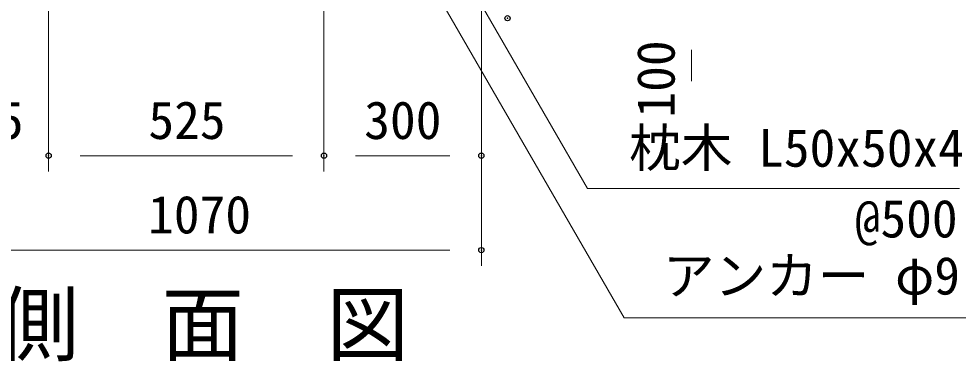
# Model space of a CAD drawing. Units: millimetres, scale not verified. Extents: x -6300 to 6300, y -4455 to 4455.
# Drawn here: x 2971 to 4762, y -2202 to -1549 of the extents above; entities that cross this region are included whole.
import ezdxf
from ezdxf.enums import TextEntityAlignment as Align

# ---------------------------------------------------------------- set-up
doc = ezdxf.new("R2010")
doc.units = ezdxf.units.MM
doc.header["$LTSCALE"] = 20
doc.header["$PDMODE"] = 32
doc.header["$PDSIZE"] = 10
for name, color, linetype, lineweight in [('0-0_D-TTL-TXT', 7, 'Continuous', 25), ('0-8_D-STR-DIM', 7, 'Continuous', 13), ('0-B_D-STR-TXT', 7, 'Continuous', 13)]:
    doc.layers.add(name, color=color, linetype=linetype, lineweight=lineweight)
doc.layers.add('0-A_Defpoints', color=8, linetype='Continuous')
doc.styles.add('ＭＳ ゴシック', font='')
doc.styles.get('ＭＳ ゴシック').set_extended_font_data('MS Gothic')

msp = doc.modelspace()

# ---------------------------------------------------------------- linework, layer by layer
at = {"layer": '0-8_D-STR-DIM'}
for p, q in [((3027.84, -1064.96), (3027.84, -1840.14)), ((3027.84, -1064.96), (3027.84, -1840.14)), ((3552.84, -1064.96), (3552.84, -1840.14)), ((3552.84, -1064.96), (3552.84, -1840.14)), ((3852.84, -1478.16), (3852.84, -1840.14)), ((3852.84, -1478.16), (3852.84, -2020.14)), ((4253.27, -1608.16), (4253.27, -1668.16)), ((3087.84, -1810.14), (3492.84, -1810.14)), ((3612.84, -1810.14), (3792.84, -1810.14)), ((2842.84, -1990.14), (3792.84, -1990.14))]:
    msp.add_line(p, q, dxfattribs=at)
at = {"layer": '0-A_Defpoints'}
for p in [(3902.84, -1548.16), (3027.84, -1810.14), (3552.84, -1810.14), (3852.84, -1810.14), (3852.84, -1990.14)]:
    msp.add_point(p, dxfattribs=at)
at = {"layer": '0-B_D-STR-TXT'}
for points in [[(4764.71, -1872.74), (4055.21, -1872.74), (3601.46, -1086.83)], [(4778.14, -2119.45), (4124.97, -2119.45), (3569.2, -1156.83)]]:
    msp.add_lwpolyline(points, dxfattribs=at)

# ---------------------------------------------------------------- texts
at = {"layer": '0-0_D-TTL-TXT', "style": 'ＭＳ ゴシック'}
msp.add_text('側\u3000面\u3000図', height=115.4, dxfattribs=at).set_placement((2928, -2223.8), align=Align.BOTTOM_LEFT)
at = {"layer": '0-8_D-STR-DIM', "style": 'ＭＳ ゴシック'}
msp.add_text('100', height=72.14, rotation=90, dxfattribs=at).set_placement((4243.14, -1737.52), align=Align.BOTTOM_LEFT)
for s, p in [('245', (2832.82, -1800.02)), ('525', (3218.01, -1800.02)), ('300', (3629.53, -1800.02)), ('1070', (3217.49, -1980.02))]:
    msp.add_text(s, height=72.14, dxfattribs=at).set_placement(p, align=Align.BOTTOM_LEFT)
at = {"layer": '0-B_D-STR-TXT', "style": 'ＭＳ ゴシック'}
for s, p in [('枕木 L50x50x4', (4134.64, -1852.91)), ('@500', (4564.61, -1987.72)), ('アンカー φ9', (4199.07, -2096.57))]:
    msp.add_text(s, height=72.14, dxfattribs=at).set_placement(p, align=Align.BOTTOM_LEFT)

doc.saveas('drawing.dxf')
